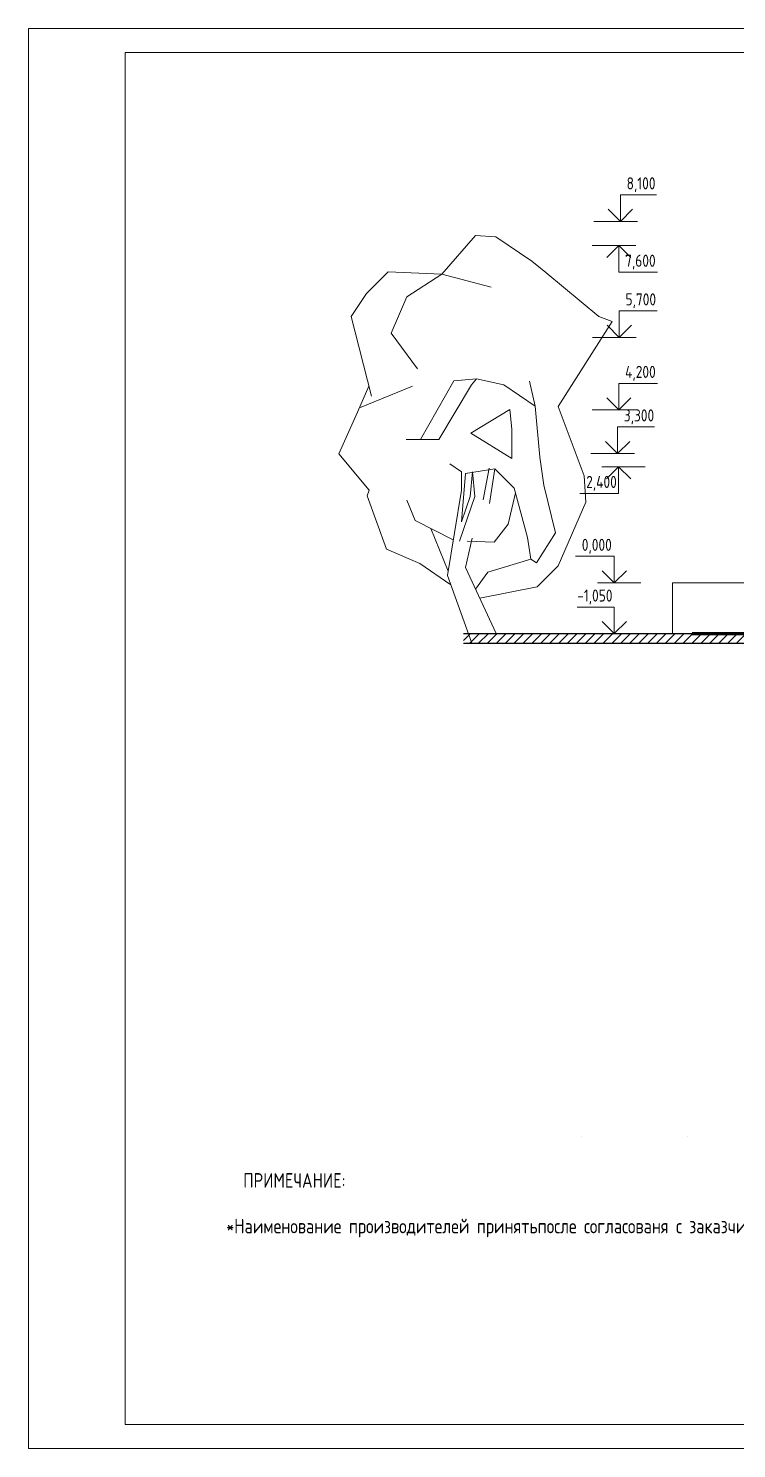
# Model space of a CAD drawing. Header units: feet. Extents: x -10410 to 374725, y -46422 to 88923.
# Drawn here: x 232589 to 247223, y -15420 to 13955 of the extents above; entities that cross this region are included whole.
import ezdxf

# ---------------------------------------------------------------- set-up
doc = ezdxf.new("R2010")
doc.units = ezdxf.units.FT
doc.header["$MEASUREMENT"] = 0
for name, color, linetype, lineweight in [('0_Ном._пера__120', 7, 'Continuous', 5), ('82323000_Ном._пера__1', 7, 'Continuous', 20), ('82323000_Ном._пера__120', 7, 'Continuous', 5), ('Интерьер - Мебель_Ном._пера__1', 7, 'Continuous', 20), ('Конструктив - Перекрытия_Ном._пера__1', 7, 'Continuous', 20), ('Маркер - Оси_Ном._пера__1', 7, 'Continuous', 20), ('Маркер - Оси_Ном._пера__21', 7, 'Continuous', 40), ('Местность - Рельеф_Ном._пера__53', 54, 'Continuous', 80)]:
    doc.layers.add(name, color=color, linetype=linetype, lineweight=lineweight)
doc.layers.add('2D - Общий_Ном._пера__118', color=7, linetype='Continuous', lineweight=5, true_color=0x573938)
doc.layers.add('Местность - Рельеф_Ном._пера__93', color=7, linetype='Continuous', lineweight=25, true_color=0xa2a233)
doc.styles.add('СГЕНЕРИР_СТИЛЬ_2', font='CS_Gost2304.shx')

msp = doc.modelspace()

# ---------------------------------------------------------------- hatches: boundary and pattern name
at = {"layer": '2D - Общий_Ном._пера__118', "linetype": 'Continuous'}
h = msp.add_hatch(dxfattribs=at)
h.set_pattern_fill('ЛИНИИ_НАКЛОННЫЕ__ШАГ_1_5_', color=256, style=0, pattern_type=2)
h.set_pattern_definition([(45, (0, 0), (-91.92388, 91.92388), [])])
h.paths.add_polyline_path([(244137.47739, 1437.21988), (244137.47739, 1429.5641), (265651.78297, 1429.5641), (265651.78297, 1229.5641), (244137.47739, 1229.5641), (241582.37199, 1229.5641), (241582.37199, 1437.21988)])

# ---------------------------------------------------------------- linework, layer by layer
at = {"layer": '0_Ном._пера__120', "linetype": 'Continuous'}
for p, q in [((244014.49287, -8973.86268), (244014.49287, -8972.89233)), ((246204.04578, -8973.86268), (246204.04578, -8972.89233))]:
    msp.add_line(p, q, dxfattribs=at)
at = {"layer": '82323000_Ном._пера__1', "linetype": 'Continuous'}
for p, q in [((274532.25259, 13955.3262), (232588.70448, 13955.3262)), ((232588.70448, 13955.3262), (232588.70448, -15419.99917)), ((274032.25259, 13455.3262), (234588.70448, 13455.3262))]:
    msp.add_line(p, q, dxfattribs=at)
at = {"layer": '82323000_Ном._пера__120', "linetype": 'Continuous'}
for p, q in [((234588.70448, 13455.3262), (234588.70448, -14919.99917)), ((234588.70448, -14919.99917), (274032.25259, -14919.99917)), ((274532.25259, -15419.99917), (232588.70448, -15419.99917))]:
    msp.add_line(p, q, dxfattribs=at)
at = {"layer": 'Интерьер - Мебель_Ном._пера__1', "linetype": 'Continuous'}
for p, q in [((244822.66142, 9963.71813), (244822.66142, 10513.71813)), ((244822.66142, 10513.71813), (245569.32852, 10513.71813)), ((244822.66142, 9963.71813), (244572.66142, 10213.71813)), ((244822.66142, 9963.71813), (245072.66142, 10213.71813)), ((244822.66142, 9963.71813), (244272.66142, 9963.71813)), ((244822.66142, 9963.71813), (245172.66142, 9963.71813)), ((244791.41234, 9463.71813), (244241.41234, 9463.71813)), ((244791.41234, 9463.71813), (244541.41234, 9213.71813)), ((244791.41234, 9463.71813), (244791.41234, 8913.71813)), ((244791.41234, 9463.71813), (245141.41234, 9463.71813)), ((244791.41234, 9463.71813), (245041.41234, 9213.71813)), ((244791.41234, 8913.71813), (245591.42006, 8913.71813)), ((244799.22461, 7563.71808), (244799.22461, 8113.71808)), ((244799.22461, 8113.71808), (245582.25626, 8113.71808)), ((244799.22461, 7563.71808), (244549.22461, 7813.71808)), ((244799.22461, 7563.71808), (245049.22461, 7813.71808)), ((244799.22461, 7563.71808), (244249.22461, 7563.71808)), ((244799.22461, 7563.71808), (245149.22461, 7563.71808)), ((244791.41234, 6063.71808), (244791.41234, 6613.71808)), ((244791.41234, 6613.71808), (245591.42006, 6613.71808)), ((244791.41234, 6063.71808), (244541.41234, 6313.71808)), ((244791.41234, 6063.71808), (245041.41234, 6313.71808)), ((244791.41234, 6063.71808), (244241.41234, 6063.71808)), ((244791.41234, 6063.71808), (245141.41234, 6063.71808)), ((244764.61313, 5163.71813), (244764.61313, 5713.71813)), ((244764.61313, 5713.71813), (245530.67397, 5713.71813)), ((244764.61313, 5163.71813), (244514.61313, 5413.71813)), ((244764.61313, 5163.71813), (245014.61313, 5413.71813)), ((244764.61313, 5163.71813), (244214.61313, 5163.71813)), ((244764.61313, 5163.71813), (245114.61313, 5163.71813)), ((244786.5948, 4887.21988), (244436.5948, 4887.21988)), ((244786.5948, 4887.21988), (244536.5948, 4637.21988)), ((244786.5948, 4887.21988), (244786.5948, 4337.21988)), ((244786.5948, 4887.21988), (245336.5948, 4887.21988)), ((244786.5948, 4887.21988), (245036.5948, 4637.21988)), ((244786.5948, 4337.21988), (243986.59444, 4337.21988)), ((244696.21829, 3037.21988), (243896.21793, 3037.21988)), ((244696.21829, 2487.21988), (244696.21829, 3037.21988)), ((244696.21829, 2487.21988), (244446.21829, 2737.21988)), ((244696.21829, 2487.21988), (244946.21829, 2737.21988)), ((244696.21829, 2487.21988), (244346.21829, 2487.21988)), ((244696.21829, 2487.21988), (245246.21829, 2487.21988)), ((244696.21829, 1987.5641), (243930.15514, 1987.5641)), ((244696.21829, 1437.5641), (244696.21829, 1987.5641)), ((244696.21829, 1437.5641), (244446.21829, 1687.5641)), ((244696.21829, 1437.5641), (244946.21829, 1687.5641)), ((244696.21829, 1437.5641), (244346.21829, 1437.5641)), ((244696.21829, 1437.5641), (245246.21829, 1437.5641))]:
    msp.add_line(p, q, dxfattribs=at)
at = {"layer": 'Конструктив - Перекрытия_Ном._пера__1', "linetype": 'Continuous'}
for p, q in [((241133.98492, 8874.65409), (241829.80547, 9674.94092)), ((241829.80547, 9674.94092), (242246.49685, 9645.17725)), ((242246.49685, 9645.17725), (242990.5886, 9139.19486)), ((242990.5886, 9139.19486), (243281.17665, 8908.46813)), ((239578.53894, 8468.88558), (240026.57501, 8916.92165)), ((240026.57501, 8916.92165), (241133.98492, 8874.65409)), ((240406.983, 8401.25749), (241133.98492, 8874.65409)), ((241133.98492, 8874.65409), (242148.40621, 8604.14175)), ((243281.17665, 8908.46813), (244380.13304, 7995.48898)), ((239257.30554, 7995.48898), (239578.53894, 8468.88558)), ((240087.89456, 7651.39966), (240406.983, 8401.25749)), ((239676.037, 6346.50524), (239257.30554, 7995.48898)), ((244380.13304, 7995.48898), (244650.64538, 7894.04685)), ((240626.77428, 6913.4396), (240087.89456, 7651.39966)), ((244650.64538, 7894.04685), (243534.78197, 6135.71661)), ((239392.56171, 6017.36746), (239622.43861, 6557.57818)), ((239430.79529, 6107.21639), (240525.33215, 6558.39215)), ((240691.39967, 5453.48899), (241381.76972, 6665.15886)), ((241071.80766, 5453.48899), (241748.08852, 6580.62376)), ((241381.76972, 6665.15886), (241846.71281, 6707.42642)), ((241748.08852, 6580.62376), (241846.71281, 6707.42642)), ((241846.71281, 6707.42642), (242410.28019, 6580.62376)), ((242410.28019, 6580.62376), (243058.38268, 6143.85904)), ((242943.03622, 6659.83428), (243058.38268, 6143.85904)), ((239003.70021, 5155.10937), (239392.56171, 6017.36746)), ((241733.99933, 5580.29165), (242537.08285, 6073.41311)), ((242537.08285, 6073.41311), (242579.3504, 5664.82676)), ((243058.38268, 6143.85904), (243157.00697, 5087.17019)), ((243534.78197, 6135.71661), (244075.80665, 4698.61979)), ((242579.3504, 5664.82676), (242579.3504, 5058.99182)), ((240395.5268, 5453.48899), (241071.80766, 5453.48899)), ((242579.3504, 5058.99182), (241733.99933, 5580.29165)), ((239633.11592, 4404.16782), (239003.70021, 5155.10937)), ((243157.00697, 5087.17019), (243241.54208, 4509.51363)), ((241297.23461, 4946.27835), (241541.50185, 4783.43713)), ((241621.28585, 4749.02976), (241536.75075, 3748.69766)), ((241541.50185, 4404.80641), (241541.50185, 4783.43713)), ((241621.28585, 4749.02976), (242227.12079, 4847.65406)), ((241719.91015, 4269.99749), (241768.60237, 4785.77436)), ((241768.60237, 4785.77436), (241817.29459, 4274.50603)), ((241987.71737, 4201.4677), (242109.44792, 4858.81269)), ((242114.40731, 4129.10564), (242227.12079, 4847.65406)), ((242227.12079, 4847.65406), (242628.66255, 4446.1123)), ((242628.66255, 4446.1123), (242903.40165, 3424.64642)), ((243241.54208, 4509.51363), (243481.05822, 3523.27071)), ((244075.80665, 4698.61979), (244109.6207, 4157.5951)), ((239592.44328, 4284.08667), (239633.11592, 4404.16782)), ((239986.94045, 3185.13028), (239592.44328, 4284.08667)), ((240578.6862, 3776.87603), (240409.61598, 4199.55157)), ((241247.01129, 2637.86307), (241541.50185, 4404.80641)), ((241817.29459, 4274.50603), (241500.79515, 3349.35381)), ((241536.75075, 3748.69766), (241719.91015, 4269.99749)), ((242503.45366, 3701.10552), (242655.05949, 4347.96983)), ((244109.6207, 4157.5951), (243534.78197, 2838.84743)), ((241369.86254, 3374.9706), (240578.6862, 3776.87603)), ((241369.86254, 3374.9706), (240578.6862, 3776.87603)), ((241262.48011, 2730.676), (240904.89488, 3611.16703)), ((242216.03429, 3329.15105), (242503.45366, 3701.10552)), ((241621.28585, 2804.7223), (241762.1777, 3410.55723)), ((241658.10258, 3346.05807), (242216.03429, 3329.15105)), ((242903.40165, 3424.64642), (242973.84757, 2973.79251)), ((243481.05822, 3523.27071), (243086.56105, 2903.34659)), ((240677.31049, 2889.2574), (239986.94045, 3185.13028)), ((242973.84757, 2973.79251), (242086.22894, 2706.098)), ((243086.56105, 2903.34659), (242973.84757, 2973.79251)), ((241315.52301, 2447.78246), (240677.31049, 2889.2574)), ((242256.6932, 1437.21988), (241621.28585, 2804.7223)), ((242086.22894, 2706.098), (241830.72195, 2353.98094)), ((243534.78197, 2838.84743), (243103.65292, 2407.71838)), ((241751.85224, 1237.21988), (241247.01129, 2637.86307)), ((243103.65292, 2407.71838), (241914.79101, 2173.05033)), ((245899.71105, 2487.21988), (245899.71105, 1437.21988)), ((249249.71105, 2487.21988), (245899.71105, 2487.21988)), ((246308.49836, 1437.21988), (245899.71105, 1437.21988))]:
    msp.add_line(p, q, dxfattribs=at)
at = {"layer": 'Местность - Рельеф_Ном._пера__53', "linetype": 'Continuous', "flags": 128}
for points in [[(246308.49836, 1437.21988), (247162.41413, 1437.21988)], [(247162.41413, 1437.21988), (265549.34495, 1437.21988)]]:
    msp.add_lwpolyline(points, dxfattribs=at)
at = {"layer": 'Местность - Рельеф_Ном._пера__93', "linetype": 'Continuous'}
for p, q in [((241582.37199, 1437.21988), (252420.01717, 1437.21988)), ((241582.37199, 1237.21988), (252420.01717, 1237.21988))]:
    msp.add_line(p, q, dxfattribs=at)

# ---------------------------------------------------------------- texts
at = {"layer": 'Интерьер - Мебель_Ном._пера__1', "linetype": 'Continuous', "char_height": 250, "attachment_point": 7, "style": 'СГЕНЕРИР_СТИЛЬ_2'}
for s, insert in [('\\A1;{\\FCS_Gost2304.shx; 8,100}', (244822.66142, 10567.1739)), ('\\A1;{\\FCS_Gost2304.shx; 7,600}', (244791.41234, 8967.1739)), ('\\A1;{\\FCS_Gost2304.shx; 5,700}', (244799.22461, 8167.17385)), ('\\A1;{\\FCS_Gost2304.shx; 4,200}', (244791.41234, 6667.17385)), ('\\A1;{\\FCS_Gost2304.shx; 3,300}', (244764.61313, 5767.1739)), ('\\A1;{\\FCS_Gost2304.shx; 2,400}', (243986.5948, 4390.67541)), ('\\A1;{\\FCS_Gost2304.shx; 0,000}', (243896.21829, 3090.67541)), ('\\A1;{\\FCS_Gost2304.shx;-1,050}', (243930.15769, 2041.01963))]:
    msp.add_mtext(s, dxfattribs=dict(at, insert=insert))
at = {"layer": 'Маркер - Оси_Ном._пера__1', "linetype": 'Continuous', "insert": (237027.36825, -9872.85057), "char_height": 300, "attachment_point": 4, "style": 'СГЕНЕРИР_СТИЛЬ_2'}
msp.add_mtext('\\A1;{\\FCS_Gost2304.shx;ПРИМЕЧАНИЕ:}', dxfattribs=at)
at = {"layer": 'Маркер - Оси_Ном._пера__21', "linetype": 'Continuous', "insert": (236676.78425, -10858.23278), "char_height": 300, "attachment_point": 4, "style": 'СГЕНЕРИР_СТИЛЬ_2'}
msp.add_mtext('\\A1;{\\FCS_Gost2304.shx;*Наименование производителей принятьпосле согласованя с заказчиком;}', dxfattribs=at)

doc.saveas('drawing.dxf')
